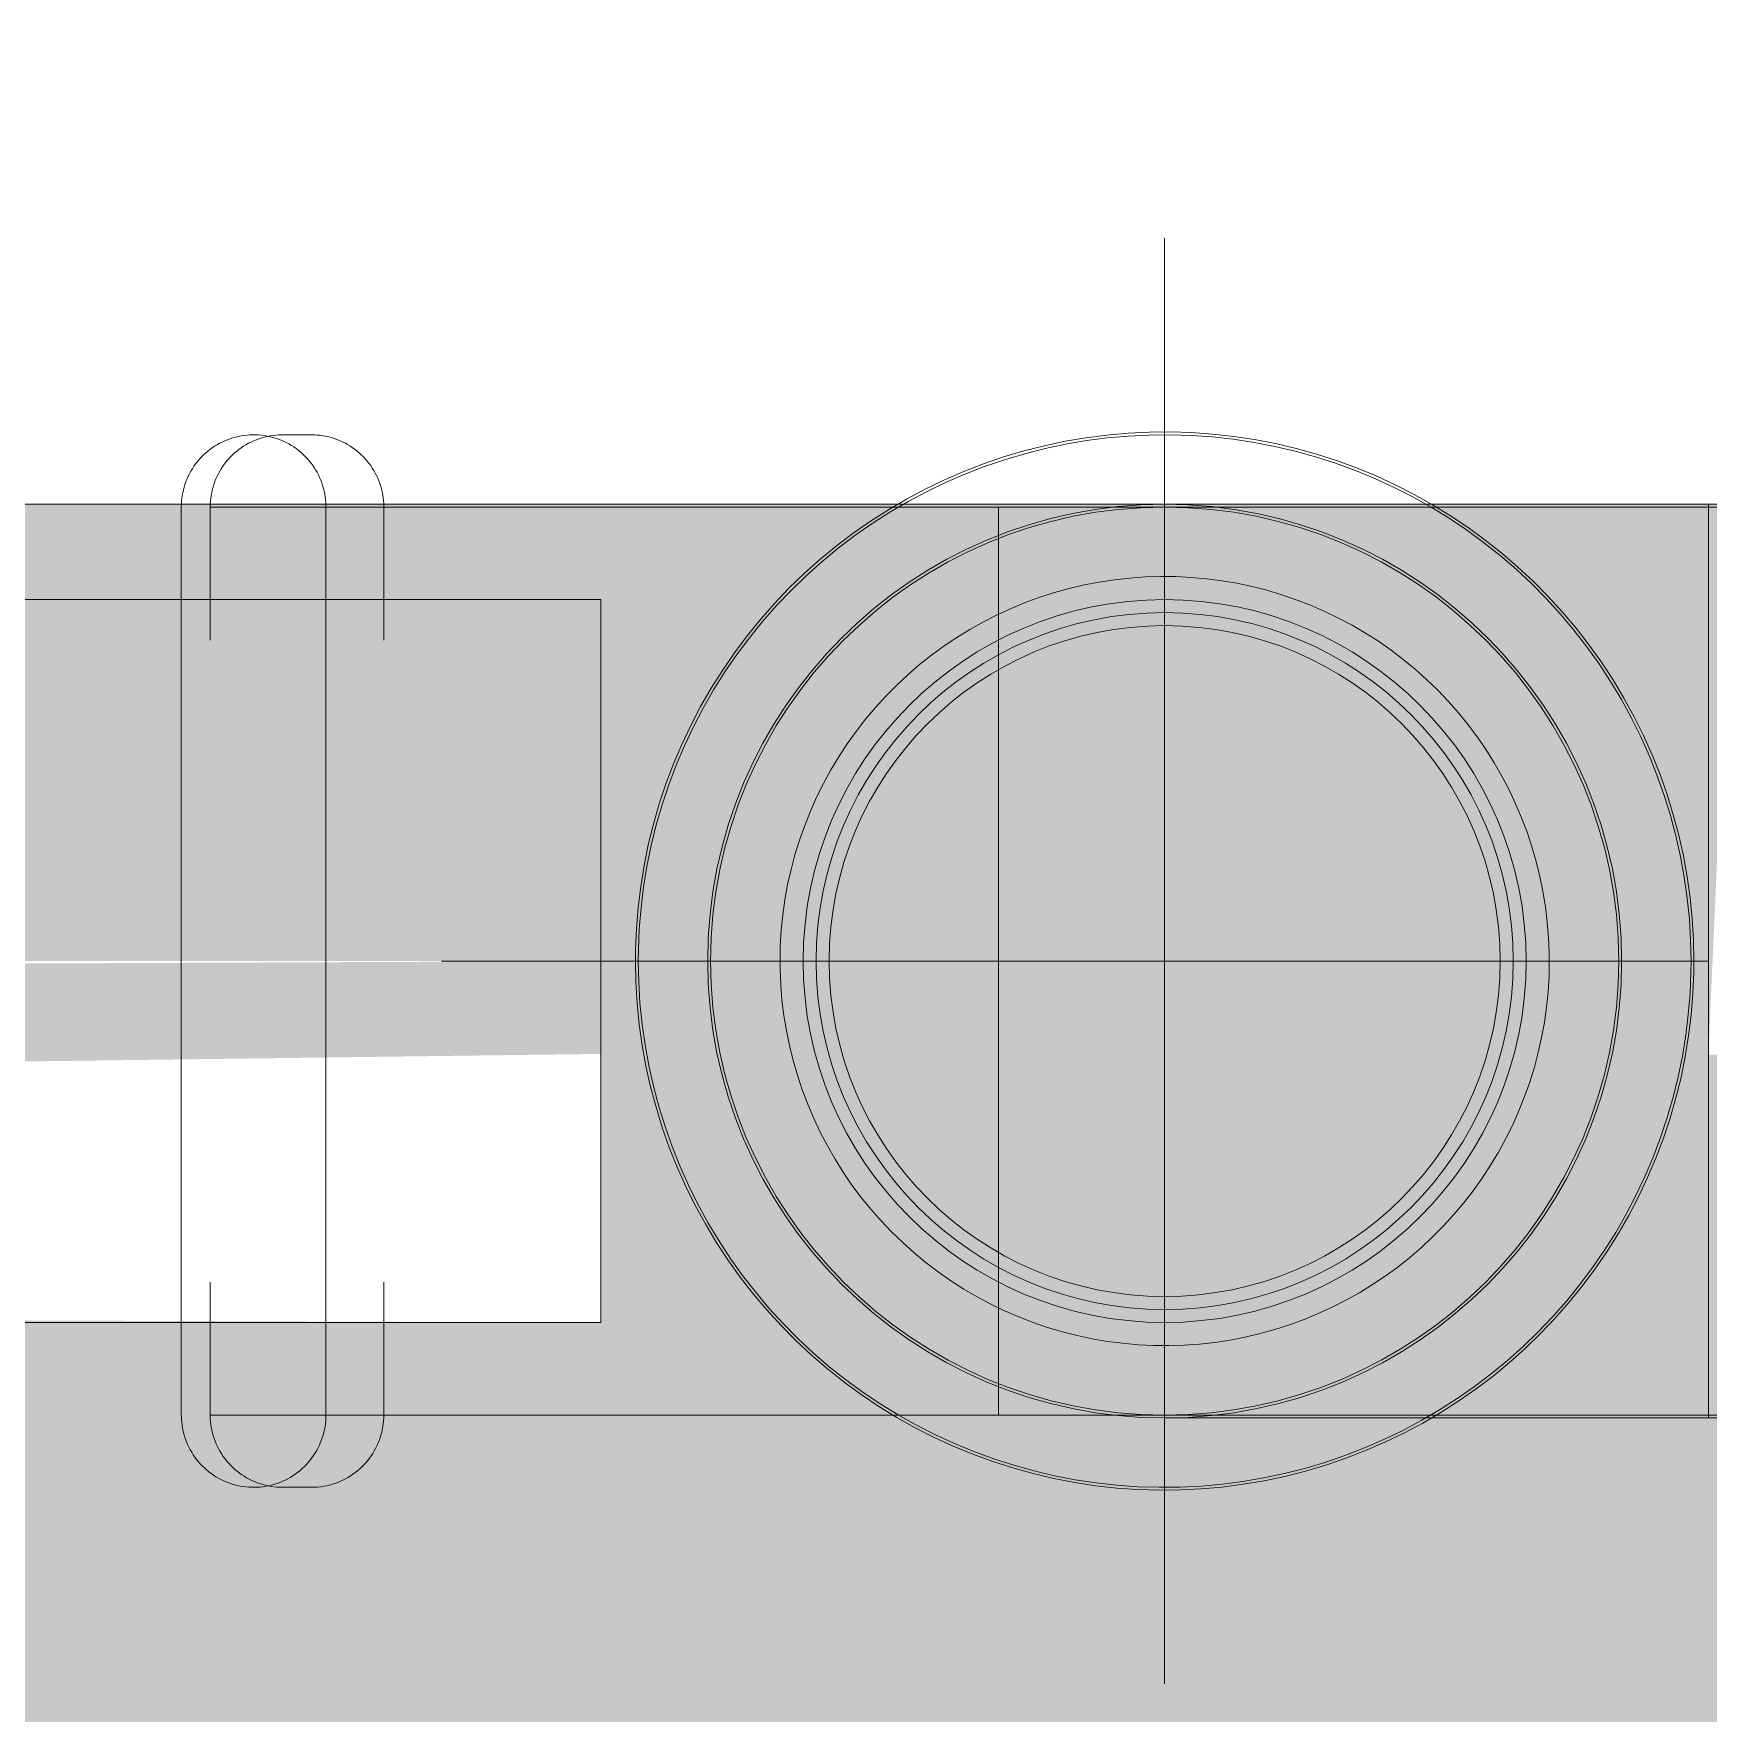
# Model space of a CAD drawing. Header units: metres. Extents: x 149 to 429, y -3 to 162.
# Drawn here: x 361.0485 to 361.1064, y 100.1824 to 100.2405 of the extents above; entities that cross this region are included whole.
import ezdxf

# ---------------------------------------------------------------- set-up
doc = ezdxf.new("R2010")
doc.units = ezdxf.units.M
doc.layers.add('1053_ARQ_BASE_MATADOURO_dwg', color=7, linetype='Continuous', lineweight=5, true_color=0x767676)
for name, color, linetype, lineweight in [('A-VISTA01', 7, 'Continuous', 20), ('A-WALL', 7, 'Continuous', 9), ('A_lay', 7, 'Continuous', 5), ('P-PIPE', 7, 'Continuous', 5), ('P-PIPE-CNTR', 7, 'Continuous', 5)]:
    doc.layers.add(name, color=color, linetype=linetype, lineweight=lineweight)

# ---------------------------------------------------------------- blocks, each defined once
blk = doc.blocks.new('AÇO_Cotovelo 90 45 - AÇO_Cotovelo 90 45-V111-TÉRREO 1_20 - Dependente 2')
at = {"layer": 'P-PIPE'}
for p, q in [((154.715823, 100.757284), (154.701323, 100.757284)), ((154.701323, 100.757284), (154.701323, 100.741484)), ((154.701323, 100.741484), (154.701323, 100.757284)), ((154.715823, 100.741484), (154.715823, 100.757284)), ((154.701323, 100.741484), (154.701323, 100.725684)), ((154.701323, 100.725684), (154.701323, 100.741484)), ((154.715823, 100.725684), (154.715823, 100.741484)), ((154.701323, 100.725684), (154.715823, 100.725684))]:
    blk.add_line(p, q, dxfattribs=at)
at = {"layer": 'P-PIPE', "flags": 128}
for points in [[(154.700823, 100.741484), (154.700808, 100.742216), (154.700765, 100.742947), (154.700691, 100.743675), (154.700589, 100.7444), (154.700458, 100.74512), (154.700299, 100.745834), (154.70011, 100.746542), (154.699894, 100.747241), (154.69965, 100.747931), (154.699378, 100.748611), (154.69908, 100.749279), (154.698755, 100.749935), (154.698404, 100.750577), (154.698028, 100.751205), (154.697627, 100.751817), (154.697201, 100.752413), (154.696753, 100.752991), (154.696281, 100.753551), (154.695788, 100.754092), (154.695273, 100.754612), (154.694738, 100.755111), (154.694183, 100.755589), (154.69361, 100.756044), (154.693018, 100.756476), (154.692411, 100.756883), (154.691787, 100.757266), (154.691148, 100.757624), (154.690496, 100.757956), (154.689831, 100.758262), (154.689154, 100.758541), (154.688467, 100.758792), (154.68777, 100.759016), (154.687065, 100.759212), (154.686352, 100.759379), (154.685633, 100.759518), (154.68491, 100.759628), (154.684182, 100.759709), (154.683452, 100.759761), (154.682721, 100.759783), (154.681989, 100.759777), (154.681258, 100.759741), (154.680529, 100.759675), (154.679803, 100.759581), (154.679081, 100.759458), (154.678365, 100.759306), (154.677656, 100.759125), (154.676954, 100.758916), (154.676262, 100.75868), (154.675579, 100.758416), (154.674908, 100.758124), (154.674248, 100.757807), (154.673602, 100.757463), (154.67297, 100.757093), (154.672354, 100.756699), (154.671753, 100.75628), (154.67117, 100.755837), (154.670606, 100.755372), (154.67006, 100.754884), (154.669534, 100.754375), (154.669029, 100.753845), (154.668545, 100.753296), (154.668084, 100.752727), (154.667646, 100.752141), (154.667232, 100.751538), (154.666842, 100.750918), (154.666477, 100.750283), (154.666138, 100.749635), (154.665825, 100.748973), (154.665539, 100.748299), (154.66528, 100.747615), (154.665049, 100.74692), (154.664846, 100.746217), (154.66467, 100.745506), (154.664524, 100.744789), (154.664406, 100.744067), (154.664317, 100.74334), (154.664258, 100.742611), (154.664227, 100.741879), (154.664223, 100.741484)], [(154.710823, 100.757284), (154.710825, 100.757384), (154.710831, 100.757484), (154.710841, 100.757584), (154.710855, 100.757683), (154.710873, 100.757781), (154.710895, 100.757879), (154.71092, 100.757975), (154.71095, 100.758071), (154.710983, 100.758165), (154.71102, 100.758258), (154.711061, 100.758349), (154.711106, 100.758439), (154.711153, 100.758527), (154.711205, 100.758612), (154.71126, 100.758696), (154.711318, 100.758777), (154.711379, 100.758856), (154.711444, 100.758933), (154.711511, 100.759007), (154.711581, 100.759078), (154.711654, 100.759146), (154.71173, 100.759211), (154.711808, 100.759273), (154.711889, 100.759332), (154.711972, 100.759388), (154.712057, 100.75944), (154.712145, 100.759489), (154.712234, 100.759535), (154.712325, 100.759576), (154.712417, 100.759614), (154.712511, 100.759649), (154.712606, 100.759679), (154.712703, 100.759706), (154.7128, 100.759729), (154.712898, 100.759748), (154.712997, 100.759763), (154.713096, 100.759774), (154.713196, 100.759781), (154.713296, 100.759784), (154.713323, 100.759784)], [(154.713323, 100.759784), (154.713423, 100.759782), (154.713523, 100.759776), (154.713622, 100.759766), (154.713721, 100.759752), (154.71382, 100.759734), (154.713917, 100.759713), (154.714014, 100.759687), (154.714109, 100.759657), (154.714204, 100.759624), (154.714297, 100.759587), (154.714388, 100.759546), (154.714477, 100.759502), (154.714565, 100.759454), (154.714651, 100.759402), (154.714735, 100.759348), (154.714816, 100.75929), (154.714895, 100.759228), (154.714971, 100.759164), (154.715045, 100.759096), (154.715116, 100.759026), (154.715185, 100.758953), (154.71525, 100.758877), (154.715312, 100.758799), (154.715371, 100.758718), (154.715427, 100.758635), (154.715479, 100.75855), (154.715528, 100.758463), (154.715573, 100.758374), (154.715615, 100.758283), (154.715653, 100.75819), (154.715687, 100.758096), (154.715718, 100.758001), (154.715745, 100.757905), (154.715768, 100.757807), (154.715787, 100.757709), (154.715802, 100.75761), (154.715813, 100.757511), (154.71582, 100.757411), (154.715823, 100.757311), (154.715823, 100.757284)], [(154.701323, 100.757284), (154.700571, 100.757284), (154.699821, 100.757284), (154.699072, 100.757284), (154.698328, 100.757284), (154.697588, 100.757284), (154.696854, 100.757284), (154.696128, 100.757284), (154.695409, 100.757284), (154.6947, 100.757284), (154.694002, 100.757284), (154.693315, 100.757284), (154.692642, 100.757284), (154.691982, 100.757284), (154.691337, 100.757284), (154.690708, 100.757284), (154.690096, 100.757284), (154.689502, 100.757284), (154.688927, 100.757284), (154.688371, 100.757284), (154.687837, 100.757284), (154.687324, 100.757284), (154.686833, 100.757284), (154.686366, 100.757284), (154.685922, 100.757284), (154.685503, 100.757284), (154.68511, 100.757284), (154.684742, 100.757284), (154.684401, 100.757284), (154.684087, 100.757284), (154.683801, 100.757284), (154.683542, 100.757284), (154.683312, 100.757284), (154.683111, 100.757284), (154.682939, 100.757284), (154.682797, 100.757284), (154.682684, 100.757284), (154.6826, 100.757284), (154.682547, 100.757284)], [(154.710823, 100.757272), (154.710823, 100.757234), (154.710823, 100.757171), (154.710823, 100.757083), (154.710823, 100.756969), (154.710823, 100.756831), (154.710823, 100.756669), (154.710823, 100.756482), (154.710823, 100.756271), (154.710823, 100.756037), (154.710823, 100.755779), (154.710823, 100.755499), (154.710823, 100.755196), (154.710823, 100.754871), (154.710823, 100.754525), (154.710823, 100.754157), (154.710823, 100.75377), (154.710823, 100.753363), (154.710823, 100.752937), (154.710823, 100.752492), (154.710823, 100.75203), (154.710823, 100.751551), (154.710823, 100.751056), (154.710823, 100.750546), (154.710823, 100.750021), (154.710823, 100.749483), (154.710823, 100.748931), (154.710823, 100.748368), (154.710823, 100.747794), (154.710823, 100.74721), (154.710823, 100.746616), (154.710823, 100.746014), (154.710823, 100.745406), (154.710823, 100.74479), (154.710823, 100.74417), (154.710823, 100.743545), (154.710823, 100.742917), (154.710823, 100.742287), (154.710823, 100.741655), (154.710823, 100.741484)], [(154.710823, 100.753662), (154.710823, 100.754055), (154.710823, 100.754428), (154.710823, 100.75478), (154.710823, 100.75511), (154.710823, 100.755419), (154.710823, 100.755706), (154.710823, 100.75597), (154.710823, 100.756211), (154.710823, 100.756428), (154.710823, 100.756621), (154.710823, 100.75679), (154.710823, 100.756935), (154.710823, 100.757054), (154.710823, 100.757149), (154.710823, 100.757219), (154.710823, 100.757264)], [(154.715823, 100.757272), (154.715823, 100.757234), (154.715823, 100.757171), (154.715823, 100.757083), (154.715823, 100.756969), (154.715823, 100.756831), (154.715823, 100.756669), (154.715823, 100.756482), (154.715823, 100.756271), (154.715823, 100.756037), (154.715823, 100.755779), (154.715823, 100.755499), (154.715823, 100.755196), (154.715823, 100.754871), (154.715823, 100.754525), (154.715823, 100.754157), (154.715823, 100.75377)], [(154.715823, 100.741484), (154.715823, 100.742116), (154.715823, 100.742747), (154.715823, 100.743376), (154.715823, 100.744002), (154.715823, 100.744623), (154.715823, 100.74524), (154.715823, 100.745851), (154.715823, 100.746454), (154.715823, 100.74705), (154.715823, 100.747637), (154.715823, 100.748214), (154.715823, 100.74878), (154.715823, 100.749335), (154.715823, 100.749877), (154.715823, 100.750406), (154.715823, 100.75092), (154.715823, 100.751419), (154.715823, 100.751903), (154.715823, 100.752369), (154.715823, 100.752819), (154.715823, 100.75325), (154.715823, 100.753662), (154.715823, 100.754055), (154.715823, 100.754428), (154.715823, 100.75478), (154.715823, 100.75511), (154.715823, 100.755419), (154.715823, 100.755706), (154.715823, 100.75597), (154.715823, 100.756211), (154.715823, 100.756428), (154.715823, 100.756621), (154.715823, 100.75679), (154.715823, 100.756935), (154.715823, 100.757054), (154.715823, 100.757149), (154.715823, 100.757219), (154.715823, 100.757264)], [(154.669223, 100.741484), (154.669234, 100.742016), (154.669266, 100.742547), (154.669319, 100.743077), (154.669393, 100.743603), (154.669488, 100.744127), (154.669604, 100.744646), (154.669741, 100.74516), (154.669898, 100.745668), (154.670076, 100.74617), (154.670273, 100.746664), (154.67049, 100.747149), (154.670726, 100.747626), (154.670981, 100.748093), (154.671255, 100.748549), (154.671546, 100.748994), (154.671855, 100.749427), (154.672181, 100.749847), (154.672524, 100.750254), (154.672883, 100.750647), (154.673257, 100.751025), (154.673646, 100.751388), (154.674049, 100.751735), (154.674466, 100.752066), (154.674895, 100.75238), (154.675337, 100.752676), (154.67579, 100.752954), (154.676254, 100.753214), (154.676728, 100.753456), (154.677212, 100.753678), (154.677704, 100.75388), (154.678203, 100.754063), (154.67871, 100.754226), (154.679222, 100.754368), (154.67974, 100.75449), (154.680262, 100.754591), (154.680788, 100.754671), (154.681317, 100.75473), (154.681848, 100.754767), (154.682379, 100.754784), (154.682911, 100.754779), (154.683443, 100.754752), (154.683973, 100.754705), (154.6845, 100.754637), (154.685024, 100.754547), (154.685545, 100.754437), (154.68606, 100.754305), (154.68657, 100.754154), (154.687074, 100.753982), (154.68757, 100.75379), (154.688058, 100.753578), (154.688537, 100.753347), (154.689007, 100.753097), (154.689466, 100.752828), (154.689914, 100.752542), (154.69035, 100.752237), (154.690774, 100.751916), (154.691184, 100.751577), (154.691581, 100.751223), (154.691963, 100.750853), (154.69233, 100.750468), (154.692682, 100.750069), (154.693017, 100.749656), (154.693335, 100.749229), (154.693636, 100.748791), (154.69392, 100.74834), (154.694185, 100.747879), (154.694431, 100.747408), (154.694658, 100.746927), (154.694866, 100.746437), (154.695055, 100.74594), (154.695223, 100.745435), (154.695371, 100.744924), (154.695498, 100.744407), (154.695604, 100.743886), (154.69569, 100.743361), (154.695754, 100.742833), (154.695798, 100.742303), (154.69582, 100.741771), (154.695823, 100.741484)], [(154.664223, 100.741484), (154.664238, 100.740753), (154.664282, 100.740022), (154.664355, 100.739294), (154.664457, 100.738569), (154.664588, 100.737849), (154.664748, 100.737134), (154.664936, 100.736427), (154.665152, 100.735728), (154.665396, 100.735038), (154.665668, 100.734358), (154.665966, 100.73369), (154.666291, 100.733034), (154.666642, 100.732391), (154.667018, 100.731764), (154.667419, 100.731151), (154.667845, 100.730556), (154.668293, 100.729977), (154.668765, 100.729418), (154.669259, 100.728877), (154.669773, 100.728357), (154.670308, 100.727857), (154.670863, 100.72738), (154.671437, 100.726925), (154.672028, 100.726493), (154.672636, 100.726085), (154.673259, 100.725702), (154.673898, 100.725345), (154.67455, 100.725012), (154.675215, 100.724707), (154.675892, 100.724428), (154.676579, 100.724176), (154.677276, 100.723953), (154.677981, 100.723757), (154.678694, 100.723589), (154.679413, 100.723451), (154.680136, 100.723341), (154.680864, 100.72326), (154.681594, 100.723208), (154.682325, 100.723185), (154.683057, 100.723192), (154.683788, 100.723228), (154.684517, 100.723293), (154.685243, 100.723388), (154.685965, 100.723511), (154.686681, 100.723663), (154.68739, 100.723843), (154.688092, 100.724052), (154.688784, 100.724289), (154.689467, 100.724553), (154.690139, 100.724844), (154.690798, 100.725162), (154.691444, 100.725506), (154.692076, 100.725876), (154.692692, 100.72627), (154.693293, 100.726689), (154.693876, 100.727131), (154.694441, 100.727597), (154.694986, 100.728084), (154.695512, 100.728594), (154.696017, 100.729123), (154.696501, 100.729673), (154.696962, 100.730241), (154.6974, 100.730828), (154.697814, 100.731431), (154.698204, 100.732051), (154.698569, 100.732685), (154.698908, 100.733334), (154.699221, 100.733996), (154.699507, 100.734669), (154.699766, 100.735354), (154.699997, 100.736048), (154.7002, 100.736752), (154.700376, 100.737462), (154.700522, 100.738179), (154.70064, 100.738902), (154.700729, 100.739628), (154.700788, 100.740358), (154.700819, 100.741089), (154.700823, 100.741484)], [(154.695823, 100.741484), (154.695812, 100.740952), (154.69578, 100.740421), (154.695727, 100.739892), (154.695653, 100.739365), (154.695558, 100.738842), (154.695442, 100.738323), (154.695305, 100.737809), (154.695148, 100.737301), (154.69497, 100.736799), (154.694773, 100.736305), (154.694556, 100.735819), (154.69432, 100.735343), (154.694065, 100.734876), (154.693792, 100.73442), (154.6935, 100.733975), (154.693191, 100.733542), (154.692865, 100.733121), (154.692522, 100.732715), (154.692163, 100.732322), (154.691789, 100.731943), (154.6914, 100.731581), (154.690997, 100.731234), (154.69058, 100.730903), (154.690151, 100.730589), (154.689709, 100.730293), (154.689256, 100.730014), (154.688792, 100.729754), (154.688318, 100.729513), (154.687834, 100.729291), (154.687342, 100.729088), (154.686843, 100.728905), (154.686336, 100.728743), (154.685824, 100.7286), (154.685306, 100.728479), (154.684784, 100.728378), (154.684258, 100.728298), (154.683729, 100.728239), (154.683198, 100.728201), (154.682667, 100.728185), (154.682135, 100.72819), (154.681603, 100.728216), (154.681074, 100.728264), (154.680546, 100.728332), (154.680022, 100.728422), (154.679501, 100.728532), (154.678986, 100.728663), (154.678476, 100.728815), (154.677972, 100.728987), (154.677476, 100.729179), (154.676988, 100.729391), (154.676509, 100.729622), (154.67604, 100.729872), (154.67558, 100.73014), (154.675132, 100.730427), (154.674696, 100.730731), (154.674272, 100.731053), (154.673862, 100.731391), (154.673465, 100.731746), (154.673083, 100.732116), (154.672716, 100.732501), (154.672364, 100.7329), (154.672029, 100.733313), (154.671711, 100.733739), (154.67141, 100.734178), (154.671126, 100.734628), (154.670861, 100.735089), (154.670615, 100.735561), (154.670388, 100.736042), (154.67018, 100.736531), (154.669991, 100.737029), (154.669823, 100.737534), (154.669676, 100.738045), (154.669548, 100.738561), (154.669442, 100.739082), (154.669356, 100.739607), (154.669292, 100.740135), (154.669248, 100.740666), (154.669226, 100.741197), (154.669223, 100.741484)], [(154.710823, 100.741484), (154.710823, 100.740852), (154.710823, 100.740222), (154.710823, 100.739593), (154.710823, 100.738967), (154.710823, 100.738345), (154.710823, 100.737729), (154.710823, 100.737118), (154.710823, 100.736514), (154.710823, 100.735918), (154.710823, 100.735332), (154.710823, 100.734754), (154.710823, 100.734188), (154.710823, 100.733634), (154.710823, 100.733092), (154.710823, 100.732563), (154.710823, 100.732049), (154.710823, 100.731549), (154.710823, 100.731066), (154.710823, 100.730599), (154.710823, 100.73015), (154.710823, 100.729719), (154.710823, 100.729307), (154.710823, 100.728914), (154.710823, 100.728541), (154.710823, 100.728189), (154.710823, 100.727858), (154.710823, 100.727549), (154.710823, 100.727263), (154.710823, 100.726999), (154.710823, 100.726758), (154.710823, 100.726541), (154.710823, 100.726348), (154.710823, 100.726179), (154.710823, 100.726034), (154.710823, 100.725914), (154.710823, 100.725819), (154.710823, 100.725749), (154.710823, 100.725705)], [(154.715823, 100.725697), (154.715823, 100.725735), (154.715823, 100.725798), (154.715823, 100.725886), (154.715823, 100.725999), (154.715823, 100.726137), (154.715823, 100.7263), (154.715823, 100.726486), (154.715823, 100.726697), (154.715823, 100.726932), (154.715823, 100.727189), (154.715823, 100.72747), (154.715823, 100.727773), (154.715823, 100.728098), (154.715823, 100.728444), (154.715823, 100.728811), (154.715823, 100.729199), (154.715823, 100.729606), (154.715823, 100.730032), (154.715823, 100.730476), (154.715823, 100.730938), (154.715823, 100.731417), (154.715823, 100.731912), (154.715823, 100.732423), (154.715823, 100.732948), (154.715823, 100.733486), (154.715823, 100.734037), (154.715823, 100.734601), (154.715823, 100.735175), (154.715823, 100.735759), (154.715823, 100.736353), (154.715823, 100.736954), (154.715823, 100.737563), (154.715823, 100.738178), (154.715823, 100.738799), (154.715823, 100.739424), (154.715823, 100.740052), (154.715823, 100.740682), (154.715823, 100.741314), (154.715823, 100.741484)], [(154.710823, 100.725697), (154.710823, 100.725735), (154.710823, 100.725798), (154.710823, 100.725886), (154.710823, 100.725999), (154.710823, 100.726137), (154.710823, 100.7263), (154.710823, 100.726486), (154.710823, 100.726697), (154.710823, 100.726932), (154.710823, 100.727189), (154.710823, 100.72747), (154.710823, 100.727773), (154.710823, 100.728098), (154.710823, 100.728444), (154.710823, 100.728811), (154.710823, 100.729199)], [(154.715823, 100.729307), (154.715823, 100.728914), (154.715823, 100.728541), (154.715823, 100.728189), (154.715823, 100.727858), (154.715823, 100.727549), (154.715823, 100.727263), (154.715823, 100.726999), (154.715823, 100.726758), (154.715823, 100.726541), (154.715823, 100.726348), (154.715823, 100.726179), (154.715823, 100.726034), (154.715823, 100.725914), (154.715823, 100.725819), (154.715823, 100.725749), (154.715823, 100.725705)], [(154.682538, 100.725684), (154.682583, 100.725684), (154.682658, 100.725684), (154.682763, 100.725684), (154.682898, 100.725684), (154.683062, 100.725684), (154.683255, 100.725684), (154.683477, 100.725684), (154.683728, 100.725684), (154.684007, 100.725684), (154.684314, 100.725684), (154.684648, 100.725684), (154.685008, 100.725684), (154.685395, 100.725684), (154.685807, 100.725684), (154.686244, 100.725684), (154.686705, 100.725684), (154.687189, 100.725684), (154.687696, 100.725684), (154.688225, 100.725684), (154.688775, 100.725684), (154.689345, 100.725684), (154.689934, 100.725684), (154.690541, 100.725684), (154.691165, 100.725684), (154.691806, 100.725684), (154.692462, 100.725684), (154.693132, 100.725684), (154.693815, 100.725684), (154.694511, 100.725684), (154.695217, 100.725684), (154.695933, 100.725684), (154.696657, 100.725684), (154.697389, 100.725684), (154.698128, 100.725684), (154.698871, 100.725684), (154.699618, 100.725684), (154.700368, 100.725684), (154.70112, 100.725684), (154.701323, 100.725684)], [(154.713323, 100.723184), (154.713223, 100.723186), (154.713123, 100.723192), (154.713024, 100.723202), (154.712925, 100.723216), (154.712826, 100.723234), (154.712729, 100.723256), (154.712632, 100.723282), (154.712537, 100.723311), (154.712442, 100.723345), (154.712349, 100.723382), (154.712258, 100.723422), (154.712169, 100.723467), (154.712081, 100.723515), (154.711995, 100.723566), (154.711911, 100.723621), (154.71183, 100.723679), (154.711751, 100.72374), (154.711675, 100.723805), (154.711601, 100.723872), (154.71153, 100.723943), (154.711461, 100.724016), (154.711396, 100.724091), (154.711334, 100.72417), (154.711275, 100.724251), (154.711219, 100.724334), (154.711167, 100.724419), (154.711118, 100.724506), (154.711073, 100.724595), (154.711031, 100.724686), (154.710993, 100.724778), (154.710959, 100.724872), (154.710928, 100.724968), (154.710901, 100.725064), (154.710878, 100.725161), (154.710859, 100.725259), (154.710844, 100.725358), (154.710833, 100.725458), (154.710826, 100.725557), (154.710823, 100.725657), (154.710823, 100.725684)], [(154.715823, 100.725684), (154.715821, 100.725584), (154.715815, 100.725485), (154.715805, 100.725385), (154.715791, 100.725286), (154.715773, 100.725188), (154.715751, 100.72509), (154.715726, 100.724993), (154.715696, 100.724898), (154.715663, 100.724804), (154.715626, 100.724711), (154.715585, 100.724619), (154.715541, 100.72453), (154.715493, 100.724442), (154.715441, 100.724356), (154.715386, 100.724273), (154.715328, 100.724191), (154.715267, 100.724112), (154.715203, 100.724036), (154.715135, 100.723962), (154.715065, 100.723891), (154.714992, 100.723823), (154.714916, 100.723757), (154.714838, 100.723695), (154.714757, 100.723636), (154.714674, 100.723581), (154.714589, 100.723528), (154.714501, 100.723479), (154.714412, 100.723434), (154.714321, 100.723392), (154.714229, 100.723354), (154.714135, 100.72332), (154.71404, 100.723289), (154.713943, 100.723263), (154.713846, 100.72324), (154.713748, 100.723221), (154.713649, 100.723206), (154.71355, 100.723195), (154.71345, 100.723188), (154.71335, 100.723184), (154.713323, 100.723184)]]:
    blk.add_lwpolyline(points, dxfattribs=at)
at = {"layer": 'P-PIPE'}
for radius, start, end in [(0.0158, 0, 180), (0.0158, 0, 180), (0.0158, 0, 180), (0.01205, 0, 180), (0.01205, 0, 180), (0.0158, 180, 0), (0.0158, 180, 0), (0.0158, 180, 0), (0.01205, 180, 0), (0.01205, 180, 0)]:
    blk.add_arc((154.682523, 100.741484), radius, start, end, dxfattribs=at)
blk = doc.blocks.new('1053_ARQ_BASE_MATADOURO_dwg_arq geral tgov-4039641-TÉRREO 1_20 - Dependente 2')
at = {"layer": 'A_lay', "true_color": 0xaaaaaa}
h = blk.add_hatch(dxfattribs=at)
h.set_pattern_fill('FP_5', color=253, style=0, pattern_type=2)
h.set_pattern_definition([(0, (0, 0), (0, 0.16), []), (90, (0, 0), (-0.08, 0.16), [0.16, -0.16])])
h.paths.add_polyline_path([(19.91096, 17.038188), (29.345905, 17.038188), (29.345905, 17.53815), (19.672728, 17.530798), (19.672728, 17.038188)])
at = {"layer": 'A-VISTA01', "color": 253, "true_color": 0xaaaaaa, "flags": 128}
blk.add_lwpolyline([(29.345905, 17.038188), (19.300062, 17.038188), (17.88448, 16.70788)], dxfattribs=at)
blk = doc.blocks.new('1053_ARQ_BASE_MATADOURO_dwg-3625622-TÉRREO 1_20 - Dependente 2')
blk.add_blockref('1053_ARQ_BASE_MATADOURO_dwg_arq geral tgov-4039641-TÉRREO 1_20 - Dependente 2', (130.209795, 83.186034))

msp = doc.modelspace()

# ---------------------------------------------------------------- hatches: boundary and pattern name
at = {"layer": 'A-WALL', "true_color": 0xffd4aa, "transparency": 33554483}
h = msp.add_hatch(color=41, dxfattribs=at)
h.paths.add_polyline_path([(355.937954, 100.075722), (365.944445, 100.075722), (365.944445, 100.224222), (365.91446, 100.214656), (365.908016, 100.191619), (365.894188, 100.214667), (365.906369, 100.224222), (355.914894, 100.224222), (355.932162, 100.075722)])
h.paths.add_polyline_path([(361.06806, 100.19592), (358.52056, 100.205187), (358.52056, 100.220922), (361.06806, 100.211657), (361.06806, 100.196351)])
h.paths.add_polyline_path([(364.828361, 100.195922), (361.10636, 100.205187), (361.10706, 100.220922), (365.884487, 100.211657), (365.884487, 100.195922), (365.46702, 100.195922)])
h.paths.add_polyline_path([(356.46536, 100.195922), (356.46536, 100.220922), (358.45456, 100.211657), (358.45456, 100.195922), (356.525793, 100.195922)])
at = {"layer": 'P-PIPE', "true_color": 0xc0c0c0}
for points in [[(361.06806, 100.208422), (361.06806, 100.220922), (358.52056, 100.211657), (358.52056, 100.208422), (360.996406, 100.208422)], [(360.357747, 100.195922), (361.06806, 100.205211), (361.06806, 100.208422), (358.52056, 100.197597), (358.52056, 100.195922), (359.719088, 100.195922)]]:
    msp.add_hatch(color=9, dxfattribs=at).paths.add_polyline_path(points)

# ---------------------------------------------------------------- linework, layer by layer
at = {"layer": 'A-WALL', "color": 253, "true_color": 0xaaaaaa}
msp.add_line((365.944445, 100.224222), (355.914894, 100.224222), dxfattribs=at)
at = {"layer": 'P-PIPE'}
for p, q in [((361.05806, 100.226622), (361.05706, 100.226622)), ((361.12056, 100.224122), (361.05456, 100.224122)), ((361.05456, 100.224122), (361.05456, 100.222019)), ((361.05456, 100.224122), (361.05456, 100.219524)), ((361.06806, 100.224122), (361.05856, 100.224122)), ((361.05856, 100.208422), (361.05856, 100.224122)), ((361.06056, 100.224122), (361.06056, 100.219524)), ((361.08756, 100.224122), (361.06806, 100.224122)), ((361.11656, 100.224122), (361.081819, 100.224122)), ((361.081819, 100.224122), (361.081819, 100.208422)), ((361.10706, 100.224122), (361.08756, 100.224122)), ((361.06806, 100.220922), (358.52056, 100.220922)), ((361.06806, 100.195922), (361.06806, 100.220922)), ((361.10636, 100.220922), (361.10636, 100.195922)), ((361.081819, 100.208422), (361.081819, 100.220022)), ((361.05856, 100.192722), (361.05856, 100.208422)), ((361.081819, 100.196822), (361.081819, 100.208422)), ((361.081819, 100.208422), (361.081819, 100.192722)), ((361.05456, 100.19732), (361.05456, 100.192722)), ((361.06056, 100.19732), (361.06056, 100.192722)), ((358.52056, 100.195922), (361.06806, 100.195922)), ((361.05456, 100.194825), (361.05456, 100.192722)), ((361.05456, 100.192722), (361.12056, 100.192722)), ((361.05856, 100.192722), (361.06806, 100.192722)), ((361.06806, 100.192722), (361.08756, 100.192722)), ((361.081819, 100.192722), (361.11656, 100.192722)), ((361.08756, 100.192722), (361.10706, 100.192722)), ((361.05706, 100.190222), (361.05806, 100.190222))]:
    msp.add_line(p, q, dxfattribs=at)
at = {"layer": 'P-PIPE', "flags": 128}
for points in [[(361.05356, 100.224122), (361.053562, 100.224222), (361.053568, 100.224322), (361.053578, 100.224421), (361.053592, 100.22452), (361.05361, 100.224619), (361.053632, 100.224716), (361.053658, 100.224813), (361.053687, 100.224908), (361.05372, 100.225003), (361.053758, 100.225095), (361.053798, 100.225187), (361.053843, 100.225276), (361.053891, 100.225364), (361.053942, 100.22545), (361.053997, 100.225534), (361.054055, 100.225615), (361.054116, 100.225694), (361.054181, 100.22577), (361.054248, 100.225844), (361.054318, 100.225915), (361.054392, 100.225984), (361.054467, 100.226049), (361.054546, 100.226111), (361.054626, 100.22617), (361.054709, 100.226226), (361.054795, 100.226278), (361.054882, 100.226327), (361.054971, 100.226372), (361.055062, 100.226414), (361.055154, 100.226452), (361.055248, 100.226486), (361.055343, 100.226517), (361.05544, 100.226544), (361.055537, 100.226567), (361.055635, 100.226586), (361.055734, 100.226601), (361.055834, 100.226612), (361.055933, 100.226619), (361.056033, 100.226622), (361.056133, 100.226621), (361.056233, 100.226616), (361.056333, 100.226607), (361.056432, 100.226594), (361.05653, 100.226577), (361.056628, 100.226557), (361.056725, 100.226532), (361.056821, 100.226503), (361.056916, 100.226471), (361.057009, 100.226435), (361.057101, 100.226395), (361.057191, 100.226352), (361.057279, 100.226305), (361.057365, 100.226254), (361.057449, 100.2262), (361.057531, 100.226143), (361.057611, 100.226083), (361.057688, 100.226019), (361.057763, 100.225953), (361.057835, 100.225883), (361.057904, 100.225811), (361.05797, 100.225736), (361.058033, 100.225658), (361.058093, 100.225578), (361.058149, 100.225495), (361.058202, 100.225411), (361.058252, 100.225324), (361.058299, 100.225235), (361.058341, 100.225145), (361.05838, 100.225053), (361.058416, 100.224959), (361.058447, 100.224865), (361.058475, 100.224768), (361.058499, 100.224671), (361.058519, 100.224573), (361.058535, 100.224475), (361.058547, 100.224375), (361.058555, 100.224276), (361.05856, 100.224176), (361.05856, 100.224122)], [(361.05456, 100.224122), (361.054562, 100.224222), (361.054568, 100.224322), (361.054578, 100.224421), (361.054592, 100.22452), (361.05461, 100.224619), (361.054632, 100.224716), (361.054658, 100.224813), (361.054687, 100.224908), (361.05472, 100.225003), (361.054758, 100.225095), (361.054798, 100.225187), (361.054843, 100.225276), (361.054891, 100.225364), (361.054942, 100.22545), (361.054997, 100.225534), (361.055055, 100.225615), (361.055116, 100.225694), (361.055181, 100.22577), (361.055248, 100.225844), (361.055318, 100.225915), (361.055392, 100.225984), (361.055467, 100.226049), (361.055546, 100.226111), (361.055626, 100.22617), (361.055709, 100.226226), (361.055795, 100.226278), (361.055882, 100.226327), (361.055971, 100.226372), (361.056062, 100.226414), (361.056154, 100.226452), (361.056248, 100.226486), (361.056343, 100.226517), (361.05644, 100.226544), (361.056537, 100.226567), (361.056635, 100.226586), (361.056734, 100.226601), (361.056834, 100.226612), (361.056933, 100.226619), (361.057033, 100.226622), (361.05706, 100.226622)], [(361.05806, 100.226622), (361.05816, 100.22662), (361.05826, 100.226614), (361.058359, 100.226604), (361.058458, 100.22659), (361.058557, 100.226572), (361.058654, 100.22655), (361.058751, 100.226525), (361.058847, 100.226495), (361.058941, 100.226462), (361.059034, 100.226425), (361.059125, 100.226384), (361.059215, 100.226339), (361.059302, 100.226291), (361.059388, 100.22624), (361.059472, 100.226185), (361.059553, 100.226127), (361.059632, 100.226066), (361.059709, 100.226001), (361.059782, 100.225934), (361.059854, 100.225864), (361.059922, 100.225791), (361.059987, 100.225715), (361.060049, 100.225636), (361.060108, 100.225556), (361.060164, 100.225473), (361.060216, 100.225387), (361.060265, 100.2253), (361.06031, 100.225211), (361.060352, 100.22512), (361.06039, 100.225028), (361.060425, 100.224934), (361.060455, 100.224839), (361.060482, 100.224742), (361.060505, 100.224645), (361.060524, 100.224547), (361.060539, 100.224448), (361.06055, 100.224349), (361.060557, 100.224249), (361.06056, 100.224149), (361.06056, 100.224122)], [(361.10576, 100.208422), (361.105746, 100.20915), (361.105702, 100.209876), (361.105629, 100.210601), (361.105528, 100.211322), (361.105397, 100.212038), (361.105239, 100.212748), (361.105051, 100.213452), (361.104836, 100.214147), (361.104594, 100.214833), (361.104324, 100.215509), (361.104027, 100.216174), (361.103703, 100.216826), (361.103354, 100.217465), (361.10298, 100.21809), (361.102581, 100.218698), (361.102158, 100.219291), (361.101712, 100.219866), (361.101243, 100.220423), (361.100752, 100.22096), (361.10024, 100.221478), (361.099708, 100.221974), (361.099156, 100.222449), (361.098586, 100.222902), (361.097998, 100.223331), (361.097394, 100.223737), (361.096773, 100.224118), (361.096138, 100.224474), (361.09549, 100.224804), (361.094828, 100.225108), (361.094155, 100.225385), (361.093471, 100.225635), (361.092778, 100.225858), (361.092077, 100.226053), (361.091368, 100.226219), (361.090654, 100.226357), (361.089934, 100.226466), (361.08921, 100.226547), (361.088484, 100.226598), (361.087757, 100.226621), (361.087029, 100.226614), (361.086302, 100.226578), (361.085577, 100.226514), (361.084855, 100.22642), (361.084137, 100.226297), (361.083425, 100.226146), (361.08272, 100.225966), (361.082022, 100.225759), (361.081333, 100.225523), (361.080654, 100.225261), (361.079986, 100.224971), (361.079331, 100.224655), (361.078688, 100.224313), (361.07806, 100.223945), (361.077446, 100.223553), (361.076849, 100.223137), (361.07627, 100.222696), (361.075708, 100.222234), (361.075165, 100.221749), (361.074642, 100.221242), (361.07414, 100.220715), (361.073659, 100.220169), (361.0732, 100.219604), (361.072764, 100.21902), (361.072352, 100.21842), (361.071965, 100.217804), (361.071602, 100.217173), (361.071265, 100.216528), (361.070954, 100.21587), (361.070669, 100.2152), (361.070412, 100.214519), (361.070182, 100.213828), (361.069979, 100.213129), (361.069805, 100.212422), (361.069659, 100.211709), (361.069542, 100.21099), (361.069454, 100.210268), (361.069395, 100.209542), (361.069364, 100.208815), (361.06936, 100.208422)], [(361.10576, 100.208422), (361.105746, 100.20915), (361.105702, 100.209876), (361.105629, 100.210601), (361.105528, 100.211322), (361.105397, 100.212038), (361.105239, 100.212748), (361.105051, 100.213452), (361.104836, 100.214147), (361.104594, 100.214833), (361.104324, 100.215509), (361.104027, 100.216174), (361.103703, 100.216826), (361.103354, 100.217465), (361.10298, 100.21809), (361.102581, 100.218698), (361.102158, 100.219291), (361.101712, 100.219866), (361.101243, 100.220423), (361.100752, 100.22096), (361.10024, 100.221478), (361.099708, 100.221974), (361.099156, 100.222449), (361.098586, 100.222902), (361.097998, 100.223331), (361.097394, 100.223737), (361.096773, 100.224118), (361.096138, 100.224474), (361.09549, 100.224804), (361.094828, 100.225108), (361.094155, 100.225385), (361.093471, 100.225635), (361.092778, 100.225858), (361.092077, 100.226053), (361.091368, 100.226219), (361.090654, 100.226357), (361.089934, 100.226466), (361.08921, 100.226547), (361.088484, 100.226598), (361.087757, 100.226621), (361.087029, 100.226614), (361.086302, 100.226578), (361.085577, 100.226514), (361.084855, 100.22642), (361.084137, 100.226297), (361.083425, 100.226146), (361.08272, 100.225966), (361.082022, 100.225759), (361.081333, 100.225523), (361.080654, 100.225261), (361.079986, 100.224971), (361.079331, 100.224655), (361.078688, 100.224313), (361.07806, 100.223945), (361.077446, 100.223553), (361.076849, 100.223137), (361.07627, 100.222696), (361.075708, 100.222234), (361.075165, 100.221749), (361.074642, 100.221242), (361.07414, 100.220715), (361.073659, 100.220169), (361.0732, 100.219604), (361.072764, 100.21902), (361.072352, 100.21842), (361.071965, 100.217804), (361.071602, 100.217173), (361.071265, 100.216528), (361.070954, 100.21587), (361.070669, 100.2152), (361.070412, 100.214519), (361.070182, 100.213828), (361.069979, 100.213129), (361.069805, 100.212422), (361.069659, 100.211709), (361.069542, 100.21099), (361.069454, 100.210268), (361.069395, 100.209542), (361.069364, 100.208815), (361.06936, 100.208422)], [(361.10576, 100.208422), (361.105746, 100.20915), (361.105702, 100.209876), (361.105629, 100.210601), (361.105528, 100.211322), (361.105397, 100.212038), (361.105239, 100.212748), (361.105051, 100.213452), (361.104836, 100.214147), (361.104594, 100.214833), (361.104324, 100.215509), (361.104027, 100.216174), (361.103703, 100.216826), (361.103354, 100.217465), (361.10298, 100.21809), (361.102581, 100.218698), (361.102158, 100.219291), (361.101712, 100.219866), (361.101243, 100.220423), (361.100752, 100.22096), (361.10024, 100.221478), (361.099708, 100.221974), (361.099156, 100.222449), (361.098586, 100.222902), (361.097998, 100.223331), (361.097394, 100.223737), (361.096773, 100.224118), (361.096138, 100.224474), (361.09549, 100.224804), (361.094828, 100.225108), (361.094155, 100.225385), (361.093471, 100.225635), (361.092778, 100.225858), (361.092077, 100.226053), (361.091368, 100.226219), (361.090654, 100.226357), (361.089934, 100.226466), (361.08921, 100.226547), (361.088484, 100.226598), (361.087757, 100.226621), (361.087029, 100.226614), (361.086302, 100.226578), (361.085577, 100.226514), (361.084855, 100.22642), (361.084137, 100.226297), (361.083425, 100.226146), (361.08272, 100.225966), (361.082022, 100.225759), (361.081333, 100.225523), (361.080654, 100.225261), (361.079986, 100.224971), (361.079331, 100.224655), (361.078688, 100.224313), (361.07806, 100.223945), (361.077446, 100.223553), (361.076849, 100.223137), (361.07627, 100.222696), (361.075708, 100.222234), (361.075165, 100.221749), (361.074642, 100.221242), (361.07414, 100.220715), (361.073659, 100.220169), (361.0732, 100.219604), (361.072764, 100.21902), (361.072352, 100.21842), (361.071965, 100.217804), (361.071602, 100.217173), (361.071265, 100.216528), (361.070954, 100.21587), (361.070669, 100.2152), (361.070412, 100.214519), (361.070182, 100.213828), (361.069979, 100.213129), (361.069805, 100.212422), (361.069659, 100.211709), (361.069542, 100.21099), (361.069454, 100.210268), (361.069395, 100.209542), (361.069364, 100.208815), (361.06936, 100.208422)], [(361.05356, 100.224109), (361.05356, 100.224072), (361.05356, 100.224009), (361.05356, 100.223921), (361.05356, 100.223809), (361.05356, 100.223672), (361.05356, 100.223511), (361.05356, 100.223325), (361.05356, 100.223116), (361.05356, 100.222883), (361.05356, 100.222627), (361.05356, 100.222348), (361.05356, 100.222047), (361.05356, 100.221724), (361.05356, 100.22138), (361.05356, 100.221015), (361.05356, 100.22063), (361.05356, 100.220225), (361.05356, 100.219802), (361.05356, 100.21936), (361.05356, 100.218901), (361.05356, 100.218425), (361.05356, 100.217933), (361.05356, 100.217426), (361.05356, 100.216905), (361.05356, 100.21637), (361.05356, 100.215822), (361.05356, 100.215262), (361.05356, 100.214692), (361.05356, 100.214111), (361.05356, 100.213521), (361.05356, 100.212923), (361.05356, 100.212318), (361.05356, 100.211707), (361.05356, 100.21109), (361.05356, 100.21047), (361.05356, 100.209845), (361.05356, 100.209219), (361.05356, 100.208591), (361.05356, 100.208422)], [(361.05356, 100.220523), (361.05356, 100.220913), (361.05356, 100.221283), (361.05356, 100.221633), (361.05356, 100.221962), (361.05356, 100.222269), (361.05356, 100.222554), (361.05356, 100.222816), (361.05356, 100.223055), (361.05356, 100.223271), (361.05356, 100.223463), (361.05356, 100.223631), (361.05356, 100.223774), (361.05356, 100.223893), (361.05356, 100.223988), (361.05356, 100.224057), (361.05356, 100.224102)], [(361.05456, 100.224109), (361.05456, 100.224072), (361.05456, 100.224009), (361.05456, 100.223921), (361.05456, 100.223809), (361.05456, 100.223672), (361.05456, 100.223511), (361.05456, 100.223325), (361.05456, 100.223116), (361.05456, 100.222883), (361.05456, 100.222627), (361.05456, 100.222348), (361.05456, 100.222047), (361.05456, 100.221724), (361.05456, 100.22138), (361.05456, 100.221015)], [(361.05456, 100.220913), (361.05456, 100.221283), (361.05456, 100.221633), (361.05456, 100.221962), (361.05456, 100.222269), (361.05456, 100.222554), (361.05456, 100.222816), (361.05456, 100.223055), (361.05456, 100.223271), (361.05456, 100.223463), (361.05456, 100.223631), (361.05456, 100.223774), (361.05456, 100.223893), (361.05456, 100.223988), (361.05456, 100.224057), (361.05456, 100.224102)], [(361.05856, 100.224109), (361.05856, 100.224072), (361.05856, 100.224009), (361.05856, 100.223921), (361.05856, 100.223809), (361.05856, 100.223672), (361.05856, 100.223511), (361.05856, 100.223325), (361.05856, 100.223116), (361.05856, 100.222883), (361.05856, 100.222627), (361.05856, 100.222348), (361.05856, 100.222047), (361.05856, 100.221724), (361.05856, 100.22138), (361.05856, 100.221015), (361.05856, 100.22063)], [(361.05856, 100.208422), (361.05856, 100.20905), (361.05856, 100.209677), (361.05856, 100.210301), (361.05856, 100.210923), (361.05856, 100.211541), (361.05856, 100.212154), (361.05856, 100.212761), (361.05856, 100.213361), (361.05856, 100.213953), (361.05856, 100.214536), (361.05856, 100.215109), (361.05856, 100.215672), (361.05856, 100.216223), (361.05856, 100.216762), (361.05856, 100.217287), (361.05856, 100.217798), (361.05856, 100.218294), (361.05856, 100.218774), (361.05856, 100.219238), (361.05856, 100.219684), (361.05856, 100.220113), (361.05856, 100.220523), (361.05856, 100.220913), (361.05856, 100.221283), (361.05856, 100.221633), (361.05856, 100.221962), (361.05856, 100.222269), (361.05856, 100.222554), (361.05856, 100.222816), (361.05856, 100.223055), (361.05856, 100.223271), (361.05856, 100.223463), (361.05856, 100.223631), (361.05856, 100.223774), (361.05856, 100.223893), (361.05856, 100.223988), (361.05856, 100.224057), (361.05856, 100.224102)], [(361.06056, 100.224109), (361.06056, 100.224072), (361.06056, 100.224009), (361.06056, 100.223921), (361.06056, 100.223809), (361.06056, 100.223672), (361.06056, 100.223511), (361.06056, 100.223325), (361.06056, 100.223116), (361.06056, 100.222883), (361.06056, 100.222627), (361.06056, 100.222348), (361.06056, 100.222047), (361.06056, 100.221724), (361.06056, 100.22138), (361.06056, 100.221015)], [(361.06056, 100.220913), (361.06056, 100.221283), (361.06056, 100.221633), (361.06056, 100.221962), (361.06056, 100.222269), (361.06056, 100.222554), (361.06056, 100.222816), (361.06056, 100.223055), (361.06056, 100.223271), (361.06056, 100.223463), (361.06056, 100.223631), (361.06056, 100.223774), (361.06056, 100.223893), (361.06056, 100.223988), (361.06056, 100.224057), (361.06056, 100.224102)], [(361.05356, 100.208422), (361.05356, 100.207794), (361.05356, 100.207167), (361.05356, 100.206542), (361.05356, 100.205921), (361.05356, 100.205303), (361.05356, 100.20469), (361.05356, 100.204083), (361.05356, 100.203483), (361.05356, 100.202891), (361.05356, 100.202308), (361.05356, 100.201735), (361.05356, 100.201172), (361.05356, 100.200621), (361.05356, 100.200082), (361.05356, 100.199557), (361.05356, 100.199046), (361.05356, 100.19855), (361.05356, 100.19807), (361.05356, 100.197606), (361.05356, 100.197159), (361.05356, 100.196731), (361.05356, 100.196321), (361.05356, 100.195931), (361.05356, 100.195561), (361.05356, 100.195211), (361.05356, 100.194882), (361.05356, 100.194575), (361.05356, 100.19429), (361.05356, 100.194028), (361.05356, 100.193789), (361.05356, 100.193573), (361.05356, 100.193381), (361.05356, 100.193213), (361.05356, 100.193069), (361.05356, 100.19295), (361.05356, 100.192856), (361.05356, 100.192787), (361.05356, 100.192742)], [(361.05856, 100.192734), (361.05856, 100.192772), (361.05856, 100.192835), (361.05856, 100.192922), (361.05856, 100.193035), (361.05856, 100.193172), (361.05856, 100.193333), (361.05856, 100.193519), (361.05856, 100.193728), (361.05856, 100.193961), (361.05856, 100.194217), (361.05856, 100.194496), (361.05856, 100.194797), (361.05856, 100.19512), (361.05856, 100.195464), (361.05856, 100.195829), (361.05856, 100.196214), (361.05856, 100.196619), (361.05856, 100.197042), (361.05856, 100.197484), (361.05856, 100.197943), (361.05856, 100.198419), (361.05856, 100.198911), (361.05856, 100.199418), (361.05856, 100.199939), (361.05856, 100.200474), (361.05856, 100.201022), (361.05856, 100.201582), (361.05856, 100.202152), (361.05856, 100.202733), (361.05856, 100.203323), (361.05856, 100.203921), (361.05856, 100.204526), (361.05856, 100.205137), (361.05856, 100.205753), (361.05856, 100.206374), (361.05856, 100.206998), (361.05856, 100.207625), (361.05856, 100.208252), (361.05856, 100.208422)], [(361.06936, 100.208422), (361.069375, 100.207694), (361.069418, 100.206967), (361.069491, 100.206243), (361.069593, 100.205522), (361.069723, 100.204806), (361.069882, 100.204096), (361.070069, 100.203392), (361.070284, 100.202697), (361.070527, 100.202011), (361.070797, 100.201335), (361.071094, 100.20067), (361.071417, 100.200018), (361.071766, 100.199379), (361.07214, 100.198754), (361.072539, 100.198145), (361.072962, 100.197553), (361.073408, 100.196978), (361.073877, 100.196421), (361.074368, 100.195884), (361.07488, 100.195366), (361.075412, 100.194869), (361.075964, 100.194394), (361.076534, 100.193942), (361.077122, 100.193513), (361.077727, 100.193107), (361.078347, 100.192726), (361.078982, 100.19237), (361.079631, 100.19204), (361.080292, 100.191736), (361.080965, 100.191459), (361.081649, 100.191209), (361.082342, 100.190986), (361.083043, 100.190791), (361.083752, 100.190625), (361.084467, 100.190487), (361.085186, 100.190377), (361.08591, 100.190297), (361.086636, 100.190245), (361.087364, 100.190223), (361.088092, 100.19023), (361.088819, 100.190265), (361.089544, 100.19033), (361.090266, 100.190424), (361.090983, 100.190547), (361.091695, 100.190698), (361.092401, 100.190877), (361.093098, 100.191085), (361.093787, 100.19132), (361.094466, 100.191583), (361.095134, 100.191873), (361.09579, 100.192189), (361.096432, 100.192531), (361.097061, 100.192898), (361.097674, 100.193291), (361.098271, 100.193707), (361.098851, 100.194147), (361.099413, 100.19461), (361.099955, 100.195095), (361.100478, 100.195602), (361.100981, 100.196129), (361.101462, 100.196675), (361.10192, 100.19724), (361.102356, 100.197824), (361.102768, 100.198424), (361.103156, 100.19904), (361.103518, 100.199671), (361.103855, 100.200316), (361.104167, 100.200974), (361.104451, 100.201644), (361.104709, 100.202325), (361.104939, 100.203016), (361.105141, 100.203715), (361.105315, 100.204422), (361.105461, 100.205135), (361.105578, 100.205854), (361.105666, 100.206576), (361.105726, 100.207302), (361.105756, 100.208029), (361.10576, 100.208422)], [(361.06936, 100.208422), (361.069375, 100.207694), (361.069418, 100.206967), (361.069491, 100.206243), (361.069593, 100.205522), (361.069723, 100.204806), (361.069882, 100.204096), (361.070069, 100.203392), (361.070284, 100.202697), (361.070527, 100.202011), (361.070797, 100.201335), (361.071094, 100.20067), (361.071417, 100.200018), (361.071766, 100.199379), (361.07214, 100.198754), (361.072539, 100.198145), (361.072962, 100.197553), (361.073408, 100.196978), (361.073877, 100.196421), (361.074368, 100.195884), (361.07488, 100.195366), (361.075412, 100.194869), (361.075964, 100.194394), (361.076534, 100.193942), (361.077122, 100.193513), (361.077727, 100.193107), (361.078347, 100.192726), (361.078982, 100.19237), (361.079631, 100.19204), (361.080292, 100.191736), (361.080965, 100.191459), (361.081649, 100.191209), (361.082342, 100.190986), (361.083043, 100.190791), (361.083752, 100.190625), (361.084467, 100.190487), (361.085186, 100.190377), (361.08591, 100.190297), (361.086636, 100.190245), (361.087364, 100.190223), (361.088092, 100.19023), (361.088819, 100.190265), (361.089544, 100.19033), (361.090266, 100.190424), (361.090983, 100.190547), (361.091695, 100.190698), (361.092401, 100.190877), (361.093098, 100.191085), (361.093787, 100.19132), (361.094466, 100.191583), (361.095134, 100.191873), (361.09579, 100.192189), (361.096432, 100.192531), (361.097061, 100.192898), (361.097674, 100.193291), (361.098271, 100.193707), (361.098851, 100.194147), (361.099413, 100.19461), (361.099955, 100.195095), (361.100478, 100.195602), (361.100981, 100.196129), (361.101462, 100.196675), (361.10192, 100.19724), (361.102356, 100.197824), (361.102768, 100.198424), (361.103156, 100.19904), (361.103518, 100.199671), (361.103855, 100.200316), (361.104167, 100.200974), (361.104451, 100.201644), (361.104709, 100.202325), (361.104939, 100.203016), (361.105141, 100.203715), (361.105315, 100.204422), (361.105461, 100.205135), (361.105578, 100.205854), (361.105666, 100.206576), (361.105726, 100.207302), (361.105756, 100.208029), (361.10576, 100.208422)], [(361.06936, 100.208422), (361.069375, 100.207694), (361.069418, 100.206967), (361.069491, 100.206243), (361.069593, 100.205522), (361.069723, 100.204806), (361.069882, 100.204096), (361.070069, 100.203392), (361.070284, 100.202697), (361.070527, 100.202011), (361.070797, 100.201335), (361.071094, 100.20067), (361.071417, 100.200018), (361.071766, 100.199379), (361.07214, 100.198754), (361.072539, 100.198145), (361.072962, 100.197553), (361.073408, 100.196978), (361.073877, 100.196421), (361.074368, 100.195884), (361.07488, 100.195366), (361.075412, 100.194869), (361.075964, 100.194394), (361.076534, 100.193942), (361.077122, 100.193513), (361.077727, 100.193107), (361.078347, 100.192726), (361.078982, 100.19237), (361.079631, 100.19204), (361.080292, 100.191736), (361.080965, 100.191459), (361.081649, 100.191209), (361.082342, 100.190986), (361.083043, 100.190791), (361.083752, 100.190625), (361.084467, 100.190487), (361.085186, 100.190377), (361.08591, 100.190297), (361.086636, 100.190245), (361.087364, 100.190223), (361.088092, 100.19023), (361.088819, 100.190265), (361.089544, 100.19033), (361.090266, 100.190424), (361.090983, 100.190547), (361.091695, 100.190698), (361.092401, 100.190877), (361.093098, 100.191085), (361.093787, 100.19132), (361.094466, 100.191583), (361.095134, 100.191873), (361.09579, 100.192189), (361.096432, 100.192531), (361.097061, 100.192898), (361.097674, 100.193291), (361.098271, 100.193707), (361.098851, 100.194147), (361.099413, 100.19461), (361.099955, 100.195095), (361.100478, 100.195602), (361.100981, 100.196129), (361.101462, 100.196675), (361.10192, 100.19724), (361.102356, 100.197824), (361.102768, 100.198424), (361.103156, 100.19904), (361.103518, 100.199671), (361.103855, 100.200316), (361.104167, 100.200974), (361.104451, 100.201644), (361.104709, 100.202325), (361.104939, 100.203016), (361.105141, 100.203715), (361.105315, 100.204422), (361.105461, 100.205135), (361.105578, 100.205854), (361.105666, 100.206576), (361.105726, 100.207302), (361.105756, 100.208029), (361.10576, 100.208422)], [(361.05356, 100.192734), (361.05356, 100.192772), (361.05356, 100.192835), (361.05356, 100.192922), (361.05356, 100.193035), (361.05356, 100.193172), (361.05356, 100.193333), (361.05356, 100.193519), (361.05356, 100.193728), (361.05356, 100.193961), (361.05356, 100.194217), (361.05356, 100.194496), (361.05356, 100.194797), (361.05356, 100.19512), (361.05356, 100.195464), (361.05356, 100.195829), (361.05356, 100.196214)], [(361.05856, 100.196321), (361.05856, 100.195931), (361.05856, 100.195561), (361.05856, 100.195211), (361.05856, 100.194882), (361.05856, 100.194575), (361.05856, 100.19429), (361.05856, 100.194028), (361.05856, 100.193789), (361.05856, 100.193573), (361.05856, 100.193381), (361.05856, 100.193213), (361.05856, 100.193069), (361.05856, 100.19295), (361.05856, 100.192856), (361.05856, 100.192787), (361.05856, 100.192742)], [(361.05456, 100.195931), (361.05456, 100.195561), (361.05456, 100.195211), (361.05456, 100.194882), (361.05456, 100.194575), (361.05456, 100.19429), (361.05456, 100.194028), (361.05456, 100.193789), (361.05456, 100.193573), (361.05456, 100.193381), (361.05456, 100.193213), (361.05456, 100.193069), (361.05456, 100.19295), (361.05456, 100.192856), (361.05456, 100.192787), (361.05456, 100.192742)], [(361.05456, 100.192734), (361.05456, 100.192772), (361.05456, 100.192835), (361.05456, 100.192922), (361.05456, 100.193035), (361.05456, 100.193172), (361.05456, 100.193333), (361.05456, 100.193519), (361.05456, 100.193728), (361.05456, 100.193961), (361.05456, 100.194217), (361.05456, 100.194496), (361.05456, 100.194797), (361.05456, 100.19512), (361.05456, 100.195464), (361.05456, 100.195829)], [(361.06056, 100.195931), (361.06056, 100.195561), (361.06056, 100.195211), (361.06056, 100.194882), (361.06056, 100.194575), (361.06056, 100.19429), (361.06056, 100.194028), (361.06056, 100.193789), (361.06056, 100.193573), (361.06056, 100.193381), (361.06056, 100.193213), (361.06056, 100.193069), (361.06056, 100.19295), (361.06056, 100.192856), (361.06056, 100.192787), (361.06056, 100.192742)], [(361.06056, 100.192734), (361.06056, 100.192772), (361.06056, 100.192835), (361.06056, 100.192922), (361.06056, 100.193035), (361.06056, 100.193172), (361.06056, 100.193333), (361.06056, 100.193519), (361.06056, 100.193728), (361.06056, 100.193961), (361.06056, 100.194217), (361.06056, 100.194496), (361.06056, 100.194797), (361.06056, 100.19512), (361.06056, 100.195464), (361.06056, 100.195829)], [(361.05856, 100.192722), (361.058558, 100.192622), (361.058552, 100.192522), (361.058542, 100.192423), (361.058528, 100.192324), (361.05851, 100.192225), (361.058489, 100.192128), (361.058463, 100.192031), (361.058433, 100.191936), (361.0584, 100.191841), (361.058363, 100.191748), (361.058322, 100.191657), (361.058278, 100.191567), (361.05823, 100.19148), (361.058178, 100.191394), (361.058124, 100.19131), (361.058065, 100.191229), (361.058004, 100.19115), (361.05794, 100.191073), (361.057872, 100.191), (361.057802, 100.190929), (361.057729, 100.19086), (361.057653, 100.190795), (361.057575, 100.190733), (361.057494, 100.190674), (361.057411, 100.190618), (361.057326, 100.190566), (361.057239, 100.190517), (361.057149, 100.190472), (361.057059, 100.19043), (361.056966, 100.190392), (361.056872, 100.190357), (361.056777, 100.190327), (361.056681, 100.1903), (361.056583, 100.190277), (361.056485, 100.190258), (361.056386, 100.190243), (361.056287, 100.190232), (361.056187, 100.190225), (361.056087, 100.190222), (361.055987, 100.190223), (361.055887, 100.190228), (361.055788, 100.190237), (361.055689, 100.19025), (361.05559, 100.190267), (361.055492, 100.190287), (361.055395, 100.190312), (361.055299, 100.19034), (361.055205, 100.190373), (361.055112, 100.190409), (361.05502, 100.190449), (361.05493, 100.190492), (361.054841, 100.190539), (361.054755, 100.19059), (361.054671, 100.190643), (361.054589, 100.190701), (361.054509, 100.190761), (361.054432, 100.190825), (361.054358, 100.190891), (361.054286, 100.190961), (361.054217, 100.191033), (361.054151, 100.191108), (361.054088, 100.191186), (361.054028, 100.191266), (361.053971, 100.191349), (361.053918, 100.191433), (361.053868, 100.19152), (361.053822, 100.191608), (361.053779, 100.191699), (361.05374, 100.191791), (361.053705, 100.191884), (361.053673, 100.191979), (361.053645, 100.192075), (361.053621, 100.192172), (361.053601, 100.19227), (361.053585, 100.192369), (361.053573, 100.192468), (361.053565, 100.192568), (361.053561, 100.192668), (361.05356, 100.192722)], [(361.05706, 100.190222), (361.05696, 100.190224), (361.05686, 100.19023), (361.056761, 100.19024), (361.056662, 100.190254), (361.056564, 100.190272), (361.056466, 100.190294), (361.056369, 100.190319), (361.056274, 100.190349), (361.05618, 100.190382), (361.056087, 100.190419), (361.055995, 100.19046), (361.055906, 100.190504), (361.055818, 100.190552), (361.055732, 100.190604), (361.055649, 100.190659), (361.055567, 100.190717), (361.055488, 100.190778), (361.055412, 100.190842), (361.055338, 100.19091), (361.055267, 100.19098), (361.055199, 100.191053), (361.055133, 100.191129), (361.055071, 100.191207), (361.055012, 100.191288), (361.054957, 100.191371), (361.054904, 100.191456), (361.054855, 100.191544), (361.05481, 100.191633), (361.054768, 100.191724), (361.05473, 100.191816), (361.054696, 100.19191), (361.054665, 100.192005), (361.054638, 100.192101), (361.054616, 100.192199), (361.054597, 100.192297), (361.054582, 100.192396), (361.05457, 100.192495), (361.054563, 100.192595), (361.05456, 100.192695), (361.05456, 100.192722)], [(361.06056, 100.192722), (361.060558, 100.192622), (361.060552, 100.192522), (361.060542, 100.192423), (361.060528, 100.192324), (361.06051, 100.192225), (361.060489, 100.192128), (361.060463, 100.192031), (361.060433, 100.191936), (361.0604, 100.191841), (361.060363, 100.191748), (361.060322, 100.191657), (361.060278, 100.191567), (361.06023, 100.19148), (361.060178, 100.191394), (361.060124, 100.19131), (361.060065, 100.191229), (361.060004, 100.19115), (361.05994, 100.191073), (361.059872, 100.191), (361.059802, 100.190929), (361.059729, 100.19086), (361.059653, 100.190795), (361.059575, 100.190733), (361.059494, 100.190674), (361.059411, 100.190618), (361.059326, 100.190566), (361.059239, 100.190517), (361.059149, 100.190472), (361.059059, 100.19043), (361.058966, 100.190392), (361.058872, 100.190357), (361.058777, 100.190327), (361.058681, 100.1903), (361.058583, 100.190277), (361.058485, 100.190258), (361.058386, 100.190243), (361.058287, 100.190232), (361.058187, 100.190225), (361.058087, 100.190222), (361.05806, 100.190222)]]:
    msp.add_lwpolyline(points, dxfattribs=at)
at = {"layer": 'P-PIPE'}
for radius, start, end in [(0.0157, 0, 180), (0.0157, 0, 180), (0.0157, 0, 180), (0.0157, 0, 180), (0.0157, 0, 180), (0.0125, 90, 180), (0.0125, 90, 180), (0.0125, 90, 180), (0.0125, 90, 180), (0.0125, 0, 90), (0.0125, 0, 90), (0.0125, 0, 90), (0.0125, 0, 90), (0.0116, 0, 180), (0.0116, 0, 180), (0.0116, 0, 180), (0.0116, 0, 180), (0.0157, 180, 0), (0.0157, 180, 0), (0.0157, 180, 0), (0.0157, 180, 0), (0.0157, 180, 0), (0.0125, 180, 270), (0.0125, 180, 270), (0.0125, 180, 270), (0.0125, 180, 270), (0.0116, 180, 0), (0.0116, 180, 0), (0.0116, 180, 0), (0.0116, 180, 0), (0.0125, 270, 0), (0.0125, 270, 0), (0.0125, 270, 0), (0.0125, 270, 0)]:
    msp.add_arc((361.08756, 100.208422), radius, start, end, dxfattribs=at)
at = {"layer": 'P-PIPE-CNTR'}
for p, q in [((361.08756, 100.183422), (361.08756, 100.233422)), ((361.08756, 100.183422), (361.08756, 100.233422)), ((361.06256, 100.208422), (361.10636, 100.208422)), ((361.06806, 100.208422), (361.10636, 100.208422)), ((361.06806, 100.208422), (361.10636, 100.208422)), ((361.06806, 100.208422), (361.10636, 100.208422))]:
    msp.add_line(p, q, dxfattribs=at)

# ---------------------------------------------------------------- block references
at = {"layer": '1053_ARQ_BASE_MATADOURO_dwg', "color": 253, "true_color": 0xaaaaaa}
msp.add_blockref('1053_ARQ_BASE_MATADOURO_dwg-3625622-TÉRREO 1_20 - Dependente 2', (206.405037, 0), dxfattribs=at)
at = {"layer": 'P-PIPE'}
msp.add_blockref('AÇO_Cotovelo 90 45 - AÇO_Cotovelo 90 45-V111-TÉRREO 1_20 - Dependente 2', (206.405037, -0.533062), dxfattribs=at)

doc.saveas('drawing.dxf')
